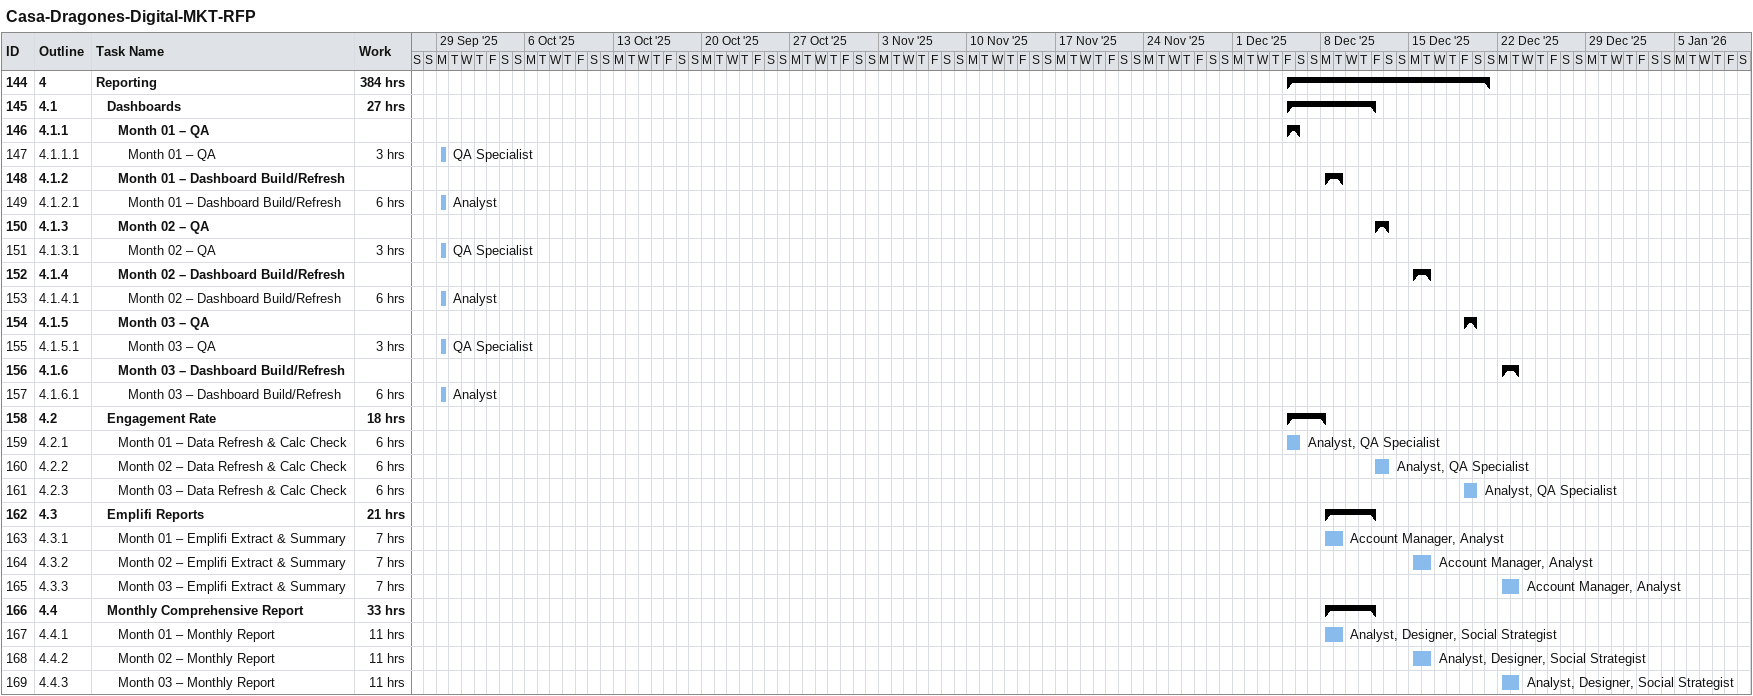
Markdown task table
Casa-Dragones-Digital-MKT-RFP

| ID | WBS | Task | Start | Finish | Resources | Work (h) |
|---|---|---|---|---|---|---|
| 144 | 4 | **Reporting** | 2025-12-05 | 2025-12-21 |  | 384 |
| 145 | 4.1 | **Dashboards** | 2025-12-05 | 2025-12-12 |  | 27 |
| 146 | 4.1.1 | **Month 01 – QA** | 2025-12-05 | 2025-12-06 |  |  |
| 147 | 4.1.1.1 | Month 01 – QA | 2025-09-29 | 2025-09-29 | QA Specialist | 3 |
| 148 | 4.1.2 | **Month 01 – Dashboard Build/Refresh** | 2025-12-08 | 2025-12-09 |  |  |
| 149 | 4.1.2.1 | Month 01 – Dashboard Build/Refresh | 2025-09-29 | 2025-09-29 | Analyst | 6 |
| 150 | 4.1.3 | **Month 02 – QA** | 2025-12-12 | 2025-12-13 |  |  |
| 151 | 4.1.3.1 | Month 02 – QA | 2025-09-29 | 2025-09-29 | QA Specialist | 3 |
| 152 | 4.1.4 | **Month 02 – Dashboard Build/Refresh** | 2025-12-15 | 2025-12-16 |  |  |
| 153 | 4.1.4.1 | Month 02 – Dashboard Build/Refresh | 2025-09-29 | 2025-09-29 | Analyst | 6 |
| 154 | 4.1.5 | **Month 03 – QA** | 2025-12-19 | 2025-12-20 |  |  |
| 155 | 4.1.5.1 | Month 03 – QA | 2025-09-29 | 2025-09-29 | QA Specialist | 3 |
| 156 | 4.1.6 | **Month 03 – Dashboard Build/Refresh** | 2025-12-22 | 2025-12-23 |  |  |
| 157 | 4.1.6.1 | Month 03 – Dashboard Build/Refresh | 2025-09-29 | 2025-09-29 | Analyst | 6 |
| 158 | 4.2 | **Engagement Rate** | 2025-12-05 | 2025-12-08 |  | 18 |
| 159 | 4.2.1 | Month 01 – Data Refresh & Calc Check | 2025-12-05 | 2025-12-06 | Analyst, QA Specialist | 6 |
| 160 | 4.2.2 | Month 02 – Data Refresh & Calc Check | 2025-12-12 | 2025-12-13 | Analyst, QA Specialist | 6 |
| 161 | 4.2.3 | Month 03 – Data Refresh & Calc Check | 2025-12-19 | 2025-12-20 | Analyst, QA Specialist | 6 |
| 162 | 4.3 | **Emplifi Reports** | 2025-12-08 | 2025-12-12 |  | 21 |
| 163 | 4.3.1 | Month 01 – Emplifi Extract & Summary | 2025-12-08 | 2025-12-09 | Account Manager, Analyst | 7 |
| 164 | 4.3.2 | Month 02 – Emplifi Extract & Summary | 2025-12-15 | 2025-12-16 | Account Manager, Analyst | 7 |
| 165 | 4.3.3 | Month 03 – Emplifi Extract & Summary | 2025-12-22 | 2025-12-23 | Account Manager, Analyst | 7 |
| 166 | 4.4 | **Monthly Comprehensive Report** | 2025-12-08 | 2025-12-12 |  | 33 |
| 167 | 4.4.1 | Month 01 – Monthly Report | 2025-12-08 | 2025-12-09 | Analyst, Designer, Social Strategist | 11 |
| 168 | 4.4.2 | Month 02 – Monthly Report | 2025-12-15 | 2025-12-16 | Analyst, Designer, Social Strategist | 11 |
| 169 | 4.4.3 | Month 03 – Monthly Report | 2025-12-22 | 2025-12-23 | Analyst, Designer, Social Strategist | 11 |
